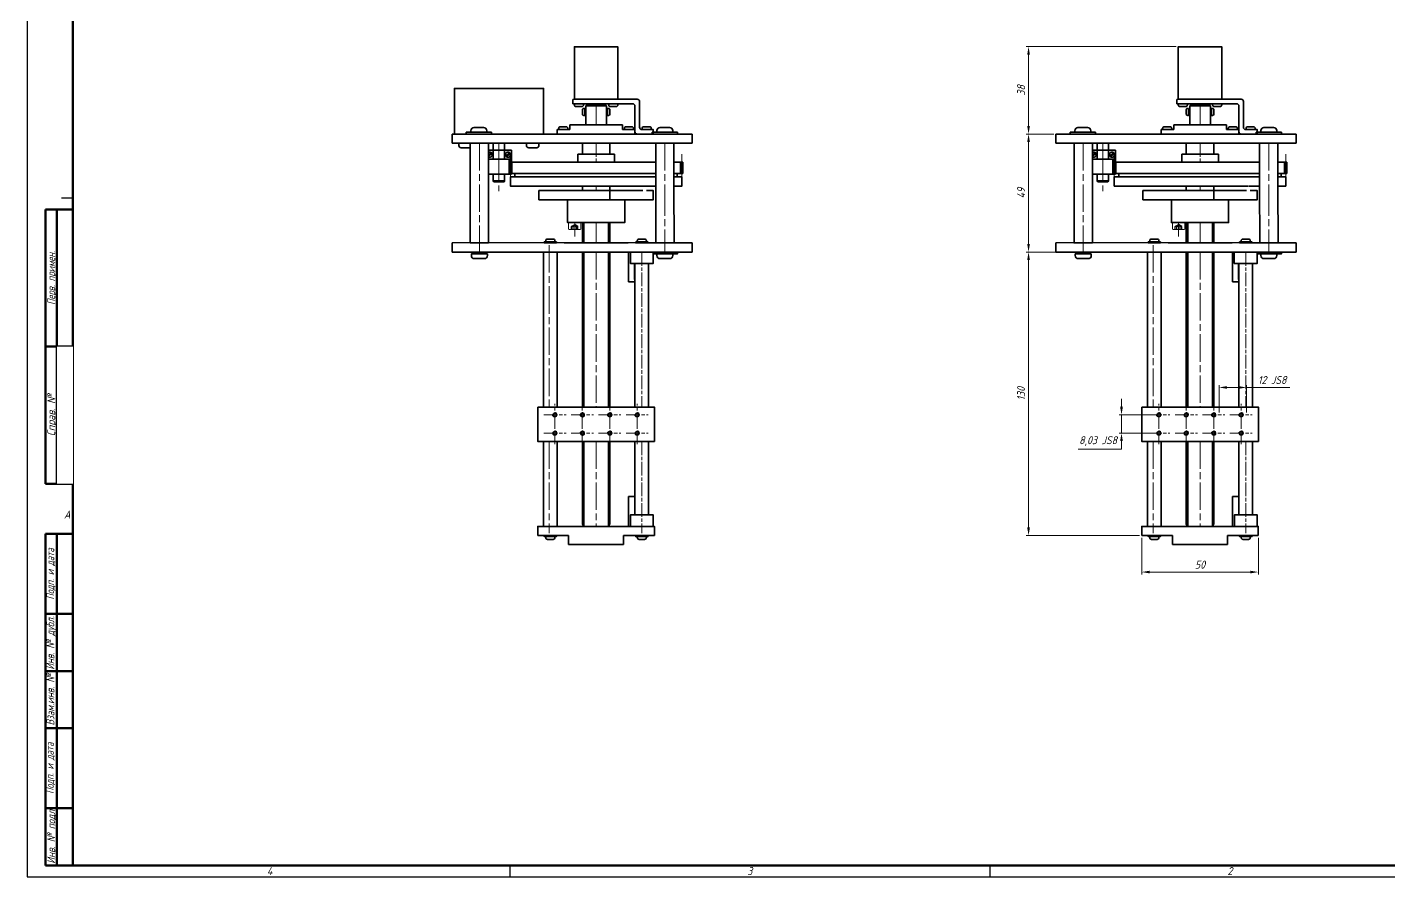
# Model space of a CAD drawing. Header units: millimetres. Extents: x -1178 to 2000, y -2432 to 1302.
# Drawn here: x 0 to 595, y -675 to -304 of the extents above; entities that cross this region are included whole.
import ezdxf
from ezdxf.enums import TextEntityAlignment as Align

# ---------------------------------------------------------------- set-up
doc = ezdxf.new("R2010")
doc.units = ezdxf.units.MM
doc.set_wipeout_variables(frame=1)
for name, pattern in [('AM_ISO02W050', [7.5, 6, -1.5]), ('AM_ISO02W050x2', [3.75, 3, -0.75]), ('AM_ISO08W050', [18, 12, -1.5, 3, -1.5]), ('AM_ISO08W050x2', [9, 6, -0.75, 1.5, -0.75])]:
    doc.linetypes.add(name, pattern=pattern)
doc.layers.get('0').update_dxf_attribs({"lineweight": 80})
for name, color, linetype, lineweight in [('AM_0', 7, 'Continuous', 35), ('AM_0N', 7, 'Continuous', 15), ('AM_3N', 6, 'AM_ISO02W050', 25), ('AM_4', 3, 'Continuous', 15), ('AM_5', 3, 'Continuous', 15), ('AM_7', 4, 'AM_ISO08W050', 15), ('AM_BOR', 7, 'Continuous', 35), ('основные', 7, 'Continuous', 35)]:
    doc.layers.add(name, color=color, linetype=linetype, lineweight=lineweight)
doc.styles.add('ACGOSTTS', font='geniso.shx', dxfattribs={"oblique": 15})
doc.styles.get("Standard").update_dxf_attribs({"font": 'geniso.shx', "oblique": 15})
doc.dimstyles.new('AM_GOST$0', dxfattribs={"dimtxt": 3.5, "dimasz": 3.5, "dimexe": 1, "dimexo": 1, "dimgap": 1.5, "dimtad": 1, "dimtoh": 1, "dimtxsty": 'Standard', "dimcen": 0, "dimclrd": 256, "dimclre": 256, "dimclrt": 2, "dimadec": 0, "dimazin": 2, "dimtp": 0.1, "dimtm": 0.1, "dimtfac": 0.71, "dimtmove": 0, "dimatfit": 3, "dimfxl": 1, "dimtolj": 1, "dimlwd": -1, "dimlwe": -1, "dimarcsym": 1})

# ---------------------------------------------------------------- blocks, each defined once
blk = doc.blocks.new('GOST_A1_LANDSCAPE')
at = {"layer": 'AM_BOR', "color": 1, "lineweight": 25}
for p, q in [((0, 594), (0, 0)), ((20, 297), (15, 297)), ((0, 0), (841, 0)), ((211, 5), (211, 0)), ((421, 5), (421, 0))]:
    blk.add_line(p, q, dxfattribs=at)
at = {"layer": 'AM_BOR', "color": 7, "lineweight": 50}
for p, q in [((20, 589), (20, 5)), ((20, 5), (836, 5))]:
    blk.add_line(p, q, dxfattribs=at)
at = {"layer": 'AM_BOR', "color": 1, "lineweight": 25, "style": 'ACGOSTTS', "oblique": 15}
for s, p in [('A', (17.5, 158.5)), ('4', (106, 2.5)), ('3', (316, 2.5)), ('2', (526, 2.5))]:
    blk.add_text(s, height=3.5, dxfattribs=at).set_placement(p, align=Align.MIDDLE_CENTER)
blk = doc.blocks.new('GOST_EXT12')
at = {"layer": 'AM_BOR', "color": 7, "lineweight": 50, "ltscale": 0.3}
for p, q in [((0, 287), (-12, 287)), ((-12, 287), (-12, 167)), ((-7, 167), (-7, 287)), ((0, 167), (0, 287)), ((-12, 227), (0, 227)), ((-12, 167), (0, 167))]:
    blk.add_line(p, q, dxfattribs=at)
at = {"layer": 'AM_BOR', "color": 7, "lineweight": 50}
for p, q in [((0, 145), (-12, 145)), ((-12, 145), (-12, 110)), ((-12, 0), (-12, 145)), ((-7, 0), (-7, 145)), ((0, 145), (0, 0)), ((0, 110), (-12, 110)), ((-12, 110), (-12, 85)), ((0, 85), (-12, 85)), ((-12, 85), (-12, 60)), ((0, 60), (-12, 60)), ((-12, 60), (-12, 25)), ((0, 25), (-12, 25)), ((-12, 25), (-12, 0)), ((0, 0), (-12, 0))]:
    blk.add_line(p, q, dxfattribs=at)
at = {"layer": 'AM_BOR', "color": 1, "lineweight": 25, "style": 'ACGOSTTS', "oblique": 15}
for s, width, p in [('Перв. примен.', 0.821392, (-9.5, 257)), ('Подп. и дата', 0.842977, (-9.95, 127.5)), ('Инв. № дубл.', 0.891828, (-9.9, 97.31)), ('Взам.инв. №', 0.899981, (-9.9, 72.5)), ('Подп. и дата', 0.842977, (-10.13, 42.5)), ('Инв. № подл', 0.910904, (-9.5, 12.5))]:
    blk.add_text(s, height=3.5, rotation=90, dxfattribs=dict(at, width=width)).set_placement(p, align=Align.MIDDLE_CENTER)
blk.add_text('Справ. №', height=3.5, rotation=90, dxfattribs=at).set_placement((-9.5, 197), align=Align.MIDDLE_CENTER)
at = {"layer": 'AM_BOR', "color": 2, "lineweight": 25, "style": 'ACGOSTTS', "oblique": 15, "width": 0.8}
for tag, p in [('GEN-TITLE-FREF{16}', (-3.5, 257)), ('GEN-TITLE-RPARTNO{16}', (-3.5, 197)), ('GEN-TITLE-SDT2{10}', (-3.5, 127.5)), ('GEN-TITLE-CSTKN{7}', (-3.5, 97.5)), ('GEN-TITLE-RSTKN{7}', (-3.5, 72.5)), ('GEN-TITLE-SDT1{10}', (-3.5, 42.5)), ('GEN-TITLE-STKN{7}', (-3.5, 12.5))]:
    blk.add_attdef(tag, text='', height=3.17, rotation=90, dxfattribs=at).set_placement(p, align=Align.MIDDLE_CENTER)
blk.add_wipeout([(-7, 227), (-7, 167), (0, 167), (0, 227)])
blk = doc.blocks.new('*D107')
at = {"layer": 'AM_5', "linetype": 'ByBlock', "transparency": 16777216}
for p, q in [((487.42, -527.02), (487.42, -543.02)), ((538.42, -527.02), (538.42, -543.02)), ((534.92, -542.02), (490.92, -542.02))]:
    blk.add_line(p, q, dxfattribs=at)
at = {"layer": 'AM_5', "transparency": 16777216}
for points in [[(490.92, -541.43), (490.92, -542.6), (487.42, -542.02)], [(534.92, -541.43), (534.92, -542.6), (538.42, -542.02)]]:
    blk.add_solid(points, dxfattribs=at)
at = {"layer": 'Defpoints', "color": 0, "transparency": 16777216}
for p in [(487.42, -526.02), (538.42, -526.02), (487.42, -542.02)]:
    blk.add_point(p, dxfattribs=at)
at = {"layer": 'AM_5', "color": 2, "transparency": 16777216, "insert": (512.92, -538.77), "char_height": 3.5, "attachment_point": 5}
blk.add_mtext('\\A1;50', dxfattribs=at)
blk = doc.blocks.new('*D108')
at = {"layer": 'AM_5', "linetype": 'ByBlock', "transparency": 16777216}
for p, q in [((448.93, -350.38), (436.93, -350.38)), ((437.93, -353.88), (437.93, -398.49)), ((448.93, -401.99), (436.93, -401.99))]:
    blk.add_line(p, q, dxfattribs=at)
at = {"layer": 'AM_5', "transparency": 16777216}
for points in [[(437.34, -353.88), (438.51, -353.88), (437.93, -350.38)], [(437.34, -398.49), (438.51, -398.49), (437.93, -401.99)]]:
    blk.add_solid(points, dxfattribs=at)
at = {"layer": 'Defpoints', "color": 0, "transparency": 16777216}
for p in [(449.93, -350.38), (437.93, -401.99), (449.93, -401.99)]:
    blk.add_point(p, dxfattribs=at)
at = {"layer": 'AM_5', "color": 2, "transparency": 16777216, "insert": (434.68, -376.18), "char_height": 3.5, "attachment_point": 5, "rotation": 90}
blk.add_mtext('\\A1;49', dxfattribs=at)
blk = doc.blocks.new('*D109')
at = {"layer": 'AM_5', "linetype": 'ByBlock', "transparency": 16777216}
for p, q in [((486.42, -401.99), (436.93, -401.99)), ((437.93, -522.52), (437.93, -405.49)), ((486.42, -526.02), (436.93, -526.02))]:
    blk.add_line(p, q, dxfattribs=at)
at = {"layer": 'AM_5', "transparency": 16777216}
for points in [[(437.34, -405.49), (438.51, -405.49), (437.93, -401.99)], [(437.34, -522.52), (438.51, -522.52), (437.93, -526.02)]]:
    blk.add_solid(points, dxfattribs=at)
at = {"layer": 'Defpoints', "color": 0, "transparency": 16777216}
for p in [(437.93, -401.99), (487.42, -401.99), (487.42, -526.02)]:
    blk.add_point(p, dxfattribs=at)
at = {"layer": 'AM_5', "color": 2, "transparency": 16777216, "insert": (434.68, -464), "char_height": 3.5, "attachment_point": 5, "rotation": 90}
blk.add_mtext('\\A1;130', dxfattribs=at)
blk = doc.blocks.new('*D110')
at = {"layer": 'AM_4', "linetype": 'ByBlock', "transparency": 16777216}
for p, q in [((502.43, -312.12), (436.93, -312.12)), ((437.93, -346.88), (437.93, -315.62)), ((448.93, -350.38), (436.93, -350.38))]:
    blk.add_line(p, q, dxfattribs=at)
at = {"layer": 'AM_4', "transparency": 16777216}
for points in [[(437.34, -315.62), (438.51, -315.62), (437.93, -312.12)], [(437.34, -346.88), (438.51, -346.88), (437.93, -350.38)]]:
    blk.add_solid(points, dxfattribs=at)
at = {"layer": 'Defpoints', "color": 0, "transparency": 16777216}
for p in [(437.93, -312.12), (503.43, -312.12), (449.93, -350.38)]:
    blk.add_point(p, dxfattribs=at)
at = {"layer": 'AM_4', "color": 2, "transparency": 16777216, "insert": (434.68, -331.25), "char_height": 3.5, "attachment_point": 5, "rotation": 90}
blk.add_mtext('\\A1;38', dxfattribs=at)
blk = doc.blocks.new('*D113')
at = {"layer": 'AM_5', "linetype": 'ByBlock', "transparency": 16777216}
for p, q in [((478.58, -469.72), (478.58, -466.22)), ((496.27, -473.22), (477.58, -473.22)), ((478.58, -473.22), (478.58, -481.24)), ((496.27, -481.24), (477.58, -481.24)), ((478.58, -488.24), (459.59, -488.24)), ((478.58, -484.74), (478.58, -488.24))]:
    blk.add_line(p, q, dxfattribs=at)
at = {"layer": 'AM_5', "transparency": 16777216}
for points in [[(477.99, -469.72), (479.16, -469.72), (478.58, -473.22)], [(477.99, -484.74), (479.16, -484.74), (478.58, -481.24)]]:
    blk.add_solid(points, dxfattribs=at)
at = {"layer": 'Defpoints', "color": 0, "transparency": 16777216}
for p in [(497.27, -473.22), (478.58, -481.24), (497.27, -481.24)]:
    blk.add_point(p, dxfattribs=at)
at = {"layer": 'AM_5', "color": 2, "transparency": 16777216, "insert": (468.34, -484.73), "char_height": 3.5, "attachment_point": 5}
blk.add_mtext('\\A1;8,03{}{\\C2; JS8}', dxfattribs=at)
blk = doc.blocks.new('*D114')
at = {"layer": 'AM_5', "linetype": 'ByBlock', "transparency": 16777216}
for p, q in [((521.26, -472.24), (521.26, -460.24)), ((524.76, -461.24), (529.76, -461.24)), ((533.26, -472.24), (533.26, -460.24)), ((533.26, -461.24), (552.18, -461.24))]:
    blk.add_line(p, q, dxfattribs=at)
at = {"layer": 'AM_5', "transparency": 16777216}
for points in [[(524.76, -460.66), (524.76, -461.83), (521.26, -461.24)], [(529.76, -460.66), (529.76, -461.83), (533.26, -461.24)]]:
    blk.add_solid(points, dxfattribs=at)
at = {"layer": 'Defpoints', "color": 0, "transparency": 16777216}
for p in [(533.26, -461.24), (521.26, -473.24), (533.26, -473.24)]:
    blk.add_point(p, dxfattribs=at)
at = {"layer": 'AM_5', "color": 2, "transparency": 16777216, "insert": (544.47, -457.99), "char_height": 3.5, "attachment_point": 5}
blk.add_mtext('\\A1;12{}{\\C2; JS8}', dxfattribs=at)

msp = doc.modelspace()

# ---------------------------------------------------------------- linework, layer by layer
at = {"layer": 'AM_0'}
for p, q in [((203.795, -354.39), (203.795, -361.376)), ((203.795, -354.39), (208.795, -354.39)), ((208.795, -354.376), (208.795, -361.376)), ((467.927, -354.39), (467.927, -361.376)), ((467.927, -354.39), (472.927, -354.39)), ((472.927, -354.376), (472.927, -361.376)), ((211.795, -361.376), (201.732, -361.376)), ((210.795, -362.626), (210.795, -367.626)), ((274.858, -362.626), (210.795, -362.626)), ((211.795, -362.376), (211.795, -367.876)), ((211.92, -362.626), (211.92, -367.626)), ((240.795, -359.188), (240.795, -362.626)), ((256.795, -359.188), (240.795, -359.188)), ((256.795, -362.626), (240.795, -362.626)), ((254.795, -362.626), (242.795, -362.626)), ((256.795, -359.188), (256.795, -362.626)), ((286.795, -362.626), (282.858, -362.626)), ((285.67, -362.626), (285.67, -367.626)), ((286.795, -362.626), (286.795, -367.626)), ((475.927, -361.376), (465.864, -361.376)), ((474.927, -362.626), (474.927, -367.626)), ((538.99, -362.626), (474.927, -362.626)), ((475.927, -362.376), (475.927, -367.876)), ((476.052, -362.626), (476.052, -367.626)), ((504.927, -359.188), (504.927, -362.626)), ((520.927, -359.188), (504.927, -359.188)), ((520.927, -362.626), (504.927, -362.626)), ((518.927, -362.626), (506.927, -362.626)), ((520.927, -359.188), (520.927, -362.626)), ((550.927, -362.626), (546.99, -362.626)), ((549.802, -362.626), (549.802, -367.626)), ((550.927, -362.626), (550.927, -367.626)), ((211.795, -367.876), (201.732, -367.876)), ((203.795, -367.876), (203.795, -370.797)), ((208.795, -367.876), (203.795, -367.876)), ((208.795, -367.876), (208.795, -370.797)), ((242.795, -367.626), (210.795, -367.626)), ((274.858, -367.626), (254.795, -367.626)), ((286.795, -367.626), (282.858, -367.626)), ((475.927, -367.876), (465.864, -367.876)), ((467.927, -367.876), (467.927, -370.797)), ((472.927, -367.876), (467.927, -367.876)), ((472.927, -367.876), (472.927, -370.797)), ((506.927, -367.626), (474.927, -367.626)), ((538.99, -367.626), (518.927, -367.626)), ((550.927, -367.626), (546.99, -367.626)), ((203.795, -370.797), (204.062, -371.2)), ((208.528, -371.2), (204.062, -371.2)), ((208.795, -370.797), (208.528, -371.2)), ((467.927, -370.797), (468.194, -371.2)), ((472.66, -371.2), (468.194, -371.2)), ((472.927, -370.797), (472.66, -371.2))]:
    msp.add_line(p, q, dxfattribs=at)
for centre in [(230.753, -473.244), (242.753, -473.244), (254.753, -473.244), (266.753, -473.244), (494.885, -473.244), (506.885, -473.244), (518.885, -473.244), (530.885, -473.244), (230.753, -481.244), (242.753, -481.244), (254.753, -481.244), (266.753, -481.244), (494.885, -481.244), (506.885, -481.244), (518.885, -481.244), (530.885, -481.244)]:
    msp.add_circle(centre, 0.783, dxfattribs=at)
at = {"layer": 'AM_0N'}
for p, q in [((236.68, -391.822), (236.68, -389.122)), ((237.93, -389.122), (236.68, -389.122)), ((241.88, -392.122), (236.98, -392.122)), ((240.93, -389.122), (237.93, -389.122)), ((242.18, -389.122), (240.93, -389.122)), ((242.18, -391.822), (242.18, -389.122)), ((500.812, -391.822), (500.812, -389.122)), ((502.062, -389.122), (500.812, -389.122)), ((506.012, -392.122), (501.112, -392.122)), ((505.062, -389.122), (502.062, -389.122)), ((506.312, -389.122), (505.062, -389.122)), ((506.312, -391.822), (506.312, -389.122))]:
    msp.add_line(p, q, dxfattribs=at)
for centre, start, end in [((236.98, -391.822), 180, 270), ((241.88, -391.822), 270, 0), ((501.112, -391.822), 180, 270), ((506.012, -391.822), 270, 0)]:
    msp.add_arc(centre, 0.3, start, end, dxfattribs=at)
at = {"layer": 'AM_3N', "linetype": 'AM_ISO02W050x2'}
for p, q in [((237.986, -390.822), (239.43, -389.989)), ((237.986, -392.122), (237.986, -390.822)), ((238.708, -392.122), (238.708, -390.822)), ((240.873, -390.822), (239.43, -389.989)), ((240.151, -392.122), (240.151, -390.822)), ((240.873, -392.122), (240.873, -390.822)), ((502.118, -390.822), (503.562, -389.989)), ((502.118, -392.122), (502.118, -390.822)), ((502.84, -392.122), (502.84, -390.822)), ((505.005, -390.822), (503.562, -389.989)), ((504.283, -392.122), (504.283, -390.822)), ((505.005, -392.122), (505.005, -390.822))]:
    msp.add_line(p, q, dxfattribs=at)
for centre, radius, start, end in [((238.347, -391.286), 0.588, 52.121121, 127.878879), ((239.43, -392.864), 2.166, 70.528779, 109.471221), ((240.512, -391.286), 0.588, 52.121121, 127.878879), ((502.479, -391.286), 0.588, 52.121121, 127.878879), ((503.562, -392.864), 2.166, 70.528779, 109.471221), ((504.644, -391.286), 0.588, 52.121121, 127.878879)]:
    msp.add_arc(centre, radius, start, end, dxfattribs=at)
at = {"layer": 'AM_4'}
for centre in [(230.771, -473.217), (242.771, -473.217), (254.771, -473.217), (266.771, -473.217), (494.903, -473.217), (506.903, -473.217), (518.903, -473.217), (530.903, -473.217), (230.771, -481.217), (242.771, -481.217), (254.771, -481.217), (266.771, -481.217), (494.903, -481.217), (506.903, -481.217), (518.903, -481.217), (530.903, -481.217)]:
    msp.add_arc(centre, 1.007, 159.312418, 75.104493, dxfattribs=at)
at = {"layer": 'AM_7'}
for p, q in [((248.795, -337.954), (248.795, -346.376)), ((512.927, -337.954), (512.927, -346.376)), ((197.732, -354.376), (197.732, -401.985)), ((278.858, -354.376), (278.858, -374.122)), ((461.864, -354.376), (461.864, -401.985)), ((542.99, -354.376), (542.99, -374.122)), ((206.295, -359.376), (206.295, -375.376)), ((211.263, -360.459), (211.295, -371.376)), ((211.295, -360.459), (211.295, -371.126)), ((286.295, -359.126), (286.295, -371.126)), ((470.427, -359.376), (470.427, -375.376)), ((475.395, -360.459), (475.427, -371.376)), ((475.427, -360.459), (475.427, -371.126)), ((550.427, -359.126), (550.427, -371.126)), ((248.793, -373.122), (248.793, -375.122)), ((278.858, -374.122), (278.906, -401.985)), ((512.925, -373.122), (512.925, -375.122)), ((542.99, -374.122), (543.038, -401.985)), ((248.793, -389.122), (248.792, -397.985)), ((512.925, -389.122), (512.924, -397.985)), ((228.331, -398.985), (228.331, -469.832)), ((248.792, -401.985), (248.789, -469.832)), ((492.463, -398.985), (492.463, -469.832)), ((512.924, -401.985), (512.921, -469.832)), ((231.792, -437.485), (231.789, -469.832)), ((265.782, -437.485), (265.785, -469.832)), ((495.924, -437.485), (495.921, -469.832)), ((529.914, -437.485), (529.917, -469.832)), ((228.331, -484.832), (228.331, -525.017)), ((231.788, -484.832), (231.784, -522.017)), ((248.788, -484.832), (248.787, -522.091)), ((265.786, -484.832), (265.789, -517.017)), ((492.463, -484.832), (492.463, -525.017)), ((495.92, -484.832), (495.916, -522.017)), ((512.92, -484.832), (512.919, -522.091)), ((529.918, -484.832), (529.921, -517.017))]:
    msp.add_line(p, q, dxfattribs=at)
at = {"layer": 'AM_7', "linetype": 'AM_ISO08W050x2'}
for p, q in [((206.295, -359.376), (206.295, -354.39)), ((248.795, -354.376), (248.795, -362.626)), ((470.427, -359.376), (470.427, -354.39)), ((512.927, -354.376), (512.927, -362.626)), ((239.43, -389.122), (239.43, -395.368)), ((503.562, -389.122), (503.562, -395.368)), ((268.854, -401.985), (268.854, -469.832)), ((532.986, -401.985), (532.986, -469.832)), ((230.753, -478.126), (230.753, -468.361)), ((242.753, -478.126), (242.753, -468.361)), ((254.753, -478.126), (254.753, -468.361)), ((266.753, -478.126), (266.753, -468.361)), ((494.885, -478.126), (494.885, -468.361)), ((506.885, -478.126), (506.885, -468.361)), ((518.885, -478.126), (518.885, -468.361)), ((530.885, -478.126), (530.885, -468.361)), ((225.871, -473.244), (235.636, -473.244)), ((230.753, -486.126), (230.753, -476.361)), ((237.871, -473.244), (247.636, -473.244)), ((242.753, -486.126), (242.753, -476.361)), ((249.871, -473.244), (259.636, -473.244)), ((254.753, -486.126), (254.753, -476.361)), ((261.871, -473.244), (271.636, -473.244)), ((266.753, -486.126), (266.753, -476.361)), ((490.003, -473.244), (499.768, -473.244)), ((494.885, -486.126), (494.885, -476.361)), ((502.003, -473.244), (511.768, -473.244)), ((506.885, -486.126), (506.885, -476.361)), ((514.003, -473.244), (523.768, -473.244)), ((518.885, -486.126), (518.885, -476.361)), ((526.003, -473.244), (535.768, -473.244)), ((530.885, -486.126), (530.885, -476.361)), ((225.871, -481.244), (235.636, -481.244)), ((237.871, -481.244), (247.636, -481.244)), ((249.871, -481.244), (259.636, -481.244)), ((261.871, -481.244), (271.636, -481.244)), ((490.003, -481.244), (499.768, -481.244)), ((502.003, -481.244), (511.768, -481.244)), ((514.003, -481.244), (523.768, -481.244)), ((526.003, -481.244), (535.768, -481.244)), ((268.854, -484.832), (268.854, -525.017)), ((532.986, -484.832), (532.986, -525.017))]:
    msp.add_line(p, q, dxfattribs=at)
at = {"layer": 'основные'}
for p, q in [((238.595, -335.184), (240.511, -335.123)), ((238.595, -337.123), (238.595, -335.184)), ((245.045, -337.123), (238.595, -337.123)), ((242.495, -338.323), (240.095, -338.323)), ((243.795, -339.874), (243.795, -339.174)), ((244.895, -337.376), (244.295, -337.976)), ((244.295, -341.474), (244.295, -337.976)), ((244.295, -337.976), (250.795, -337.976)), ((252.695, -337.123), (244.719, -337.123)), ((244.895, -337.376), (246.795, -337.376)), ((246.795, -337.376), (246.795, -337.123)), ((246.795, -337.376), (250.795, -337.376)), ((248.795, -335.123), (253.995, -335.123)), ((250.795, -337.376), (250.795, -337.123)), ((252.695, -337.376), (250.795, -337.376)), ((250.795, -337.976), (253.295, -337.976)), ((255.511, -335.123), (252.545, -335.123)), ((252.545, -337.123), (264.795, -337.123)), ((252.695, -337.376), (253.295, -337.976)), ((253.295, -341.474), (253.295, -337.976)), ((253.795, -339.874), (253.795, -339.174)), ((257.145, -338.323), (255.445, -338.323)), ((265.795, -338.123), (265.795, -349.376)), ((502.727, -335.184), (504.643, -335.123)), ((502.727, -337.123), (502.727, -335.184)), ((509.177, -337.123), (502.727, -337.123)), ((506.627, -338.323), (504.227, -338.323)), ((507.927, -339.874), (507.927, -339.174)), ((509.027, -337.376), (508.427, -337.976)), ((508.427, -341.474), (508.427, -337.976)), ((508.427, -337.976), (514.927, -337.976)), ((516.827, -337.123), (508.851, -337.123)), ((509.027, -337.376), (510.927, -337.376)), ((510.927, -337.376), (510.927, -337.123)), ((510.927, -337.376), (514.927, -337.376)), ((512.927, -335.123), (518.127, -335.123)), ((514.927, -337.376), (514.927, -337.123)), ((516.827, -337.376), (514.927, -337.376)), ((514.927, -337.976), (517.427, -337.976)), ((519.643, -335.123), (516.677, -335.123)), ((516.677, -337.123), (528.927, -337.123)), ((516.827, -337.376), (517.427, -337.976)), ((517.427, -341.474), (517.427, -337.976)), ((517.927, -339.874), (517.927, -339.174)), ((521.277, -338.323), (519.577, -338.323)), ((529.927, -338.123), (529.927, -349.376)), ((243.795, -339.874), (244.295, -339.874)), ((243.795, -341.474), (243.795, -339.874)), ((243.795, -342.174), (243.795, -341.474)), ((243.795, -341.474), (244.295, -341.474)), ((244.295, -346.376), (244.295, -341.474)), ((253.795, -339.874), (253.295, -339.874)), ((253.295, -346.376), (253.295, -341.474)), ((253.795, -341.474), (253.295, -341.474)), ((253.795, -341.474), (253.795, -339.874)), ((253.795, -342.174), (253.795, -341.474)), ((507.927, -339.874), (508.427, -339.874)), ((507.927, -341.474), (507.927, -339.874)), ((507.927, -342.174), (507.927, -341.474)), ((507.927, -341.474), (508.427, -341.474)), ((508.427, -346.376), (508.427, -341.474)), ((517.927, -339.874), (517.427, -339.874)), ((517.427, -346.376), (517.427, -341.474)), ((517.927, -341.474), (517.427, -341.474)), ((517.927, -341.474), (517.927, -339.874)), ((517.927, -342.174), (517.927, -341.474)), ((185.795, -350.376), (185.795, -354.376)), ((192.195, -350.376), (197.512, -350.376)), ((196.795, -350.376), (218.814, -350.376)), ((197.512, -350.376), (206.295, -350.376)), ((218.814, -350.376), (225.795, -350.376)), ((230.795, -350.376), (227.795, -350.376)), ((228.079, -350.376), (233.662, -350.376)), ((230.795, -350.376), (268.654, -350.376)), ((237.295, -348.376), (231.795, -348.376)), ((231.795, -348.376), (231.795, -350.376)), ((234.945, -347.176), (233.945, -347.176)), ((236.795, -350.376), (235.229, -350.376)), ((260.295, -346.376), (237.295, -346.376)), ((237.295, -346.376), (237.295, -348.376)), ((240.095, -346.376), (260.295, -346.376)), ((260.295, -346.376), (260.295, -348.376)), ((260.295, -348.376), (265.795, -348.376)), ((260.795, -350.376), (262.362, -350.376)), ((262.362, -350.376), (260.795, -350.376)), ((262.295, -347.176), (263.995, -347.176)), ((265.579, -350.376), (263.929, -350.376)), ((263.929, -350.376), (264.012, -350.376)), ((271.079, -350.376), (265.579, -350.376)), ((265.795, -348.376), (265.795, -350.376)), ((290.795, -350.376), (271.079, -350.376)), ((290.795, -354.376), (290.795, -350.376)), ((449.927, -350.376), (449.927, -354.376)), ((456.327, -350.376), (461.644, -350.376)), ((460.927, -350.376), (482.946, -350.376)), ((461.644, -350.376), (470.427, -350.376)), ((482.946, -350.376), (489.927, -350.376)), ((494.927, -350.376), (491.927, -350.376)), ((492.211, -350.376), (497.794, -350.376)), ((494.927, -350.376), (532.786, -350.376)), ((501.427, -348.376), (495.927, -348.376)), ((495.927, -348.376), (495.927, -350.376)), ((499.077, -347.176), (498.077, -347.176)), ((500.927, -350.376), (499.361, -350.376)), ((524.427, -346.376), (501.427, -346.376)), ((501.427, -346.376), (501.427, -348.376)), ((504.227, -346.376), (524.427, -346.376)), ((524.427, -346.376), (524.427, -348.376)), ((524.427, -348.376), (529.927, -348.376)), ((524.927, -350.376), (526.494, -350.376)), ((526.494, -350.376), (524.927, -350.376)), ((526.427, -347.176), (528.127, -347.176)), ((529.711, -350.376), (528.061, -350.376)), ((528.061, -350.376), (528.144, -350.376)), ((535.211, -350.376), (529.711, -350.376)), ((529.927, -348.376), (529.927, -350.376)), ((554.927, -350.376), (535.211, -350.376)), ((554.927, -354.376), (554.927, -350.376)), ((196.795, -354.39), (203.795, -354.39)), ((215.795, -354.376), (208.795, -354.376)), ((215.795, -354.376), (236.795, -354.376)), ((269.512, -354.376), (230.588, -354.376)), ((242.795, -354.376), (242.795, -359.188)), ((254.795, -354.376), (242.795, -354.376)), ((248.795, -354.376), (253.295, -354.376)), ((254.795, -354.376), (254.795, -359.188)), ((269.512, -354.376), (290.795, -354.376)), ((460.927, -354.39), (467.927, -354.39)), ((479.927, -354.376), (472.927, -354.376)), ((479.927, -354.376), (500.927, -354.376)), ((533.644, -354.376), (494.72, -354.376)), ((506.927, -354.376), (506.927, -359.188)), ((518.927, -354.376), (506.927, -354.376)), ((512.927, -354.376), (517.427, -354.376)), ((518.927, -354.376), (518.927, -359.188)), ((533.644, -354.376), (554.927, -354.376)), ((201.732, -357.376), (211.795, -357.376)), ((203.168, -358.599), (201.732, -359.495)), ((201.732, -359.934), (203.352, -358.924)), ((209.275, -359.887), (211.105, -358.545)), ((209.495, -360.187), (209.275, -359.887)), ((211.338, -358.836), (209.495, -360.187)), ((210.709, -367.876), (210.709, -361.376)), ((211.295, -362.376), (211.295, -362.876)), ((211.795, -357.376), (211.795, -361.376)), ((211.795, -362.376), (211.795, -361.376)), ((274.858, -358.508), (274.858, -380.237)), ((282.858, -358.508), (282.858, -385.554)), ((465.864, -357.376), (475.927, -357.376)), ((467.3, -358.599), (465.864, -359.495)), ((465.864, -359.934), (467.484, -358.924)), ((473.407, -359.887), (475.237, -358.545)), ((473.627, -360.187), (473.407, -359.887)), ((475.47, -358.836), (473.627, -360.187)), ((474.841, -367.876), (474.841, -361.376)), ((475.427, -362.376), (475.427, -362.876)), ((475.927, -357.376), (475.927, -361.376)), ((475.927, -362.376), (475.927, -361.376)), ((538.99, -358.508), (538.99, -380.237)), ((546.99, -358.508), (546.99, -385.554)), ((213.295, -369.122), (213.295, -367.626)), ((242.795, -367.623), (240.795, -367.622)), ((284.295, -369.122), (284.295, -367.626)), ((477.427, -369.122), (477.427, -367.626)), ((506.927, -367.623), (504.927, -367.622)), ((548.427, -369.122), (548.427, -367.626)), ((203.795, -370.797), (208.795, -370.797)), ((242.795, -373.122), (242.795, -375.122)), ((254.795, -373.122), (254.795, -377.058)), ((467.927, -370.797), (472.927, -370.797)), ((506.927, -373.122), (506.927, -375.122)), ((518.927, -373.122), (518.927, -377.058)), ((254.795, -377.058), (254.795, -379.122)), ((518.927, -377.058), (518.927, -379.122)), ((242.794, -389.122), (242.793, -397.985)), ((243.401, -389.122), (243.401, -397.985)), ((254.181, -397.985), (254.182, -389.122)), ((254.795, -389.122), (254.794, -397.985)), ((506.926, -389.122), (506.925, -397.985)), ((507.533, -389.122), (507.533, -397.985)), ((518.313, -397.985), (518.314, -389.122)), ((518.927, -389.122), (518.926, -397.985)), ((185.795, -397.985), (278.899, -397.826)), ((185.795, -397.985), (185.795, -401.985)), ((234.792, -397.985), (242.793, -397.985)), ((242.793, -397.985), (262.792, -397.985)), ((262.792, -397.985), (254.794, -397.985)), ((290.795, -397.985), (290.795, -401.985)), ((449.927, -397.985), (543.031, -397.826)), ((449.927, -397.985), (449.927, -401.985)), ((498.924, -397.985), (506.925, -397.985)), ((506.925, -397.985), (526.924, -397.985)), ((526.924, -397.985), (518.926, -397.985)), ((554.927, -397.985), (554.927, -401.985)), ((197.732, -401.985), (185.795, -401.985)), ((278.906, -401.985), (197.732, -401.985)), ((234.792, -401.985), (242.793, -401.986)), ((254.794, -401.985), (238.793, -401.986)), ((242.793, -401.985), (242.79, -469.832)), ((243.401, -401.985), (243.401, -469.832)), ((254.177, -469.832), (254.181, -401.985)), ((254.794, -401.985), (254.79, -469.832)), ((262.792, -401.985), (254.794, -401.985)), ((265.917, -401.985), (265.656, -401.985)), ((461.864, -401.985), (449.927, -401.985)), ((543.038, -401.985), (461.864, -401.985)), ((498.924, -401.985), (506.925, -401.986)), ((518.926, -401.985), (502.925, -401.986)), ((506.925, -401.985), (506.922, -469.832)), ((507.533, -401.985), (507.533, -469.832)), ((518.309, -469.832), (518.313, -401.985)), ((518.926, -401.985), (518.922, -469.832)), ((526.924, -401.985), (518.926, -401.985)), ((530.049, -401.985), (529.788, -401.985)), ((265.656, -406.985), (265.656, -414.008)), ((529.788, -406.985), (529.788, -414.008)), ((265.656, -414.008), (265.786, -414.008)), ((529.788, -414.008), (529.918, -414.008)), ((242.789, -484.832), (242.787, -521.017)), ((243.401, -484.832), (243.401, -522.017)), ((254.174, -522.017), (254.176, -484.832)), ((254.789, -484.832), (254.787, -520.976)), ((506.921, -484.832), (506.919, -521.017)), ((507.533, -484.832), (507.533, -522.017)), ((518.306, -522.017), (518.308, -484.832)), ((518.921, -484.832), (518.919, -520.976)), ((237.437, -522.017), (261.863, -522.017)), ((238.787, -522.017), (239.287, -522.017)), ((239.287, -522.017), (244.287, -522.017)), ((242.494, -522.017), (239.287, -522.017)), ((242.787, -521.017), (243.401, -522.017)), ((254.787, -520.976), (254.174, -522.017)), ((261.153, -522.017), (265.153, -522.017)), ((265.006, -522.017), (266.573, -522.017)), ((265.782, -522.017), (267.349, -522.017)), ((501.569, -522.017), (525.995, -522.017)), ((502.919, -522.017), (503.419, -522.017)), ((503.419, -522.017), (508.419, -522.017)), ((506.626, -522.017), (503.419, -522.017)), ((506.919, -521.017), (507.533, -522.017)), ((518.919, -520.976), (518.306, -522.017)), ((525.285, -522.017), (529.285, -522.017)), ((529.138, -522.017), (530.705, -522.017)), ((529.914, -522.017), (531.481, -522.017)), ((236.786, -526.017), (223.287, -526.017)), ((236.782, -530.017), (236.786, -526.017)), ((260.792, -530.017), (260.789, -526.017)), ((260.789, -526.017), (274.287, -526.017)), ((500.918, -526.017), (487.419, -526.017)), ((500.914, -530.017), (500.918, -526.017)), ((524.924, -530.017), (524.921, -526.017)), ((524.921, -526.017), (538.419, -526.017)), ((240.282, -530.017), (257.292, -530.017)), ((504.414, -530.017), (521.424, -530.017))]:
    msp.add_line(p, q, dxfattribs=at)
for points in [[(240.512, -335.123), (239.295, -335.123), (239.295, -312.123), (258.295, -312.123), (258.295, -335.123), (240.512, -335.123)], [(504.644, -335.123), (503.427, -335.123), (503.427, -312.123), (522.427, -312.123), (522.427, -335.123), (504.644, -335.123)], [(197.512, -350.376), (185.795, -350.376)], [(203.051, -350.376), (199.079, -350.376)], [(227.795, -350.376), (224.795, -350.376)], [(231.795, -350.376), (229.795, -350.376), (228.079, -350.376)], [(265.795, -350.376), (267.795, -350.376), (269.512, -350.376)], [(271.079, -350.376), (272.795, -350.376)], [(461.644, -350.376), (449.927, -350.376)], [(467.183, -350.376), (463.211, -350.376)], [(491.927, -350.376), (488.927, -350.376)], [(495.927, -350.376), (493.927, -350.376), (492.211, -350.376)], [(529.927, -350.376), (531.927, -350.376), (533.644, -350.376)], [(535.211, -350.376), (536.927, -350.376)], [(185.795, -354.376), (197.269, -354.376)], [(201.732, -367.876), (201.732, -397.985), (193.732, -397.985), (193.732, -354.39), (201.732, -354.39), (201.732, -367.876)], [(274.858, -362.626), (274.858, -354.39), (282.858, -354.39), (282.858, -362.626)], [(449.927, -354.376), (461.401, -354.376)], [(465.864, -367.876), (465.864, -397.985), (457.864, -397.985), (457.864, -354.39), (465.864, -354.39), (465.864, -367.876)], [(538.99, -362.626), (538.99, -354.39), (546.99, -354.39), (546.99, -362.626)], [(225.186, -373.122), (211.294, -373.122), (211.294, -369.122), (242.795, -369.122)], [(269.755, -373.122), (211.295, -373.122), (211.295, -369.122), (274.858, -369.122)], [(254.795, -369.122), (274.858, -369.122)], [(282.858, -369.122), (286.294, -369.122), (286.294, -373.122), (282.858, -373.122)], [(282.858, -369.122), (286.294, -369.122), (286.294, -373.122), (282.858, -373.122)], [(489.318, -373.122), (475.426, -373.122), (475.426, -369.122), (506.927, -369.122)], [(533.887, -373.122), (475.427, -373.122), (475.427, -369.122), (538.99, -369.122)], [(518.927, -369.122), (538.99, -369.122)], [(546.99, -369.122), (550.426, -369.122), (550.426, -373.122), (546.99, -373.122)], [(546.99, -369.122), (550.426, -369.122), (550.426, -373.122), (546.99, -373.122)], [(242.794, -379.122), (223.793, -379.122), (223.793, -375.122), (225.186, -375.122)], [(270.77, -375.122), (273.793, -375.122), (273.793, -379.122), (223.793, -379.122), (223.793, -375.122), (269.052, -375.122)], [(242.795, -373.122), (228.385, -373.122)], [(228.391, -375.122), (242.795, -375.122)], [(272.387, -375.122), (273.793, -375.122), (273.793, -379.122), (254.795, -379.122)], [(269.201, -373.122), (255.751, -373.122)], [(255.751, -375.122), (269.181, -375.122)], [(274.858, -373.122), (269.915, -373.122)], [(274.858, -373.122), (272.401, -373.122)], [(282.858, -373.122), (282.906, -397.985), (274.906, -397.985), (274.858, -373.122)], [(506.926, -379.122), (487.925, -379.122), (487.925, -375.122), (489.318, -375.122)], [(534.902, -375.122), (537.925, -375.122), (537.925, -379.122), (487.925, -379.122), (487.925, -375.122), (533.184, -375.122)], [(506.927, -373.122), (492.517, -373.122)], [(492.523, -375.122), (506.927, -375.122)], [(536.519, -375.122), (537.925, -375.122), (537.925, -379.122), (518.927, -379.122)], [(533.333, -373.122), (519.883, -373.122)], [(519.883, -375.122), (533.313, -375.122)], [(538.99, -373.122), (534.047, -373.122)], [(538.99, -373.122), (536.533, -373.122)], [(546.99, -373.122), (547.038, -397.985), (539.038, -397.985), (538.99, -373.122)], [(236.68, -389.122), (236.292, -389.122), (236.292, -379.122), (242.794, -379.122)], [(254.795, -379.122), (261.292, -379.122), (261.292, -389.122), (254.795, -389.122)], [(500.812, -389.122), (500.424, -389.122), (500.424, -379.122), (506.926, -379.122)], [(518.927, -379.122), (525.424, -379.122), (525.424, -389.122), (518.927, -389.122)], [(242.794, -389.122), (242.18, -389.122)], [(506.926, -389.122), (506.312, -389.122)], [(271.782, -397.985), (290.795, -397.985), (290.795, -401.985), (269.782, -401.985)], [(535.914, -397.985), (554.927, -397.985), (554.927, -401.985), (533.914, -401.985)], [(227.792, -401.985), (185.795, -401.985)], [(225.796, -469.832), (225.795, -401.985), (229.163, -401.985)], [(228.331, -401.985), (231.788, -401.985), (231.788, -469.832)], [(265.786, -414.985), (263.017, -414.985), (263.017, -401.985), (265.786, -401.985)], [(267.782, -401.985), (263.782, -401.985), (263.782, -406.985), (271.778, -406.985)], [(267.782, -401.985), (265.786, -401.985)], [(271.778, -406.985), (273.782, -406.985), (273.782, -401.985), (269.782, -401.985)], [(271.778, -401.985), (271.778, -401.985), (269.782, -401.985)], [(273.358, -401.985), (284.358, -401.985), (284.358, -402.785), (273.782, -402.785)], [(491.924, -401.985), (449.927, -401.985)], [(489.928, -469.832), (489.927, -401.985), (493.295, -401.985)], [(492.463, -401.985), (495.92, -401.985), (495.92, -469.832)], [(529.918, -414.985), (527.149, -414.985), (527.149, -401.985), (529.918, -401.985)], [(531.914, -401.985), (527.914, -401.985), (527.914, -406.985), (535.91, -406.985)], [(531.914, -401.985), (529.918, -401.985)], [(535.91, -406.985), (537.914, -406.985), (537.914, -401.985), (533.914, -401.985)], [(535.91, -401.985), (535.91, -401.985), (533.914, -401.985)], [(537.49, -401.985), (548.49, -401.985), (548.49, -402.785), (537.914, -402.785)], [(265.786, -406.985), (265.786, -469.832)], [(271.778, -469.832), (271.778, -406.985)], [(529.918, -406.985), (529.918, -469.832)], [(535.91, -469.832), (535.91, -406.985)], [(227.792, -522.017), (225.796, -522.017), (225.796, -484.832)], [(231.788, -484.832), (231.788, -522.017), (229.792, -522.017)], [(265.786, -484.832), (265.786, -517.017)], [(271.778, -517.017), (271.778, -484.832)], [(491.924, -522.017), (489.928, -522.017), (489.928, -484.832)], [(495.92, -484.832), (495.92, -522.017), (493.924, -522.017)], [(529.918, -484.832), (529.918, -517.017)], [(535.91, -517.017), (535.91, -484.832)], [(265.786, -522.017), (263.017, -522.017), (263.017, -509.017), (265.786, -509.017)], [(529.918, -522.017), (527.149, -522.017), (527.149, -509.017), (529.918, -509.017)], [(272.788, -517.017), (263.794, -517.017), (263.794, -522.017), (267.782, -522.017)], [(269.782, -522.017), (273.794, -522.017), (273.794, -517.017), (271.782, -517.017)], [(536.92, -517.017), (527.926, -517.017), (527.926, -522.017), (531.914, -522.017)], [(533.914, -522.017), (537.926, -522.017), (537.926, -517.017), (535.914, -517.017)], [(229.792, -522.017), (223.287, -522.017), (223.287, -526.017)], [(231.437, -522.017), (237.437, -522.017)], [(266.153, -522.017), (266.153, -522.017), (260.153, -522.017)], [(265.786, -522.017), (267.782, -522.017)], [(267.782, -522.017), (274.287, -522.017), (274.287, -526.017)], [(269.782, -522.017), (274.287, -522.017), (274.287, -526.017)], [(269.782, -522.017), (271.778, -522.017)], [(493.924, -522.017), (487.419, -522.017), (487.419, -526.017)], [(495.569, -522.017), (501.569, -522.017)], [(530.285, -522.017), (530.285, -522.017), (524.285, -522.017)], [(529.918, -522.017), (531.914, -522.017)], [(531.914, -522.017), (538.419, -522.017), (538.419, -526.017)], [(533.914, -522.017), (538.419, -522.017), (538.419, -526.017)], [(533.914, -522.017), (535.91, -522.017)], [(236.782, -530.017), (240.282, -530.017)], [(260.792, -530.017), (257.292, -530.017)], [(500.914, -530.017), (504.414, -530.017)], [(524.924, -530.017), (521.424, -530.017)]]:
    msp.add_lwpolyline(points, dxfattribs=at)
for points in [[(225.795, -350.376), (225.795, -330.376), (186.795, -330.376), (186.795, -350.376)], [(192.012, -349.576), (203.012, -349.576), (203.012, -350.376), (192.012, -350.376)], [(273.358, -349.569), (284.358, -349.569), (284.358, -350.369), (273.358, -350.369)], [(456.144, -349.576), (467.144, -349.576), (467.144, -350.376), (456.144, -350.376)], [(537.49, -349.569), (548.49, -349.569), (548.49, -350.369), (537.49, -350.369)], [(211.92, -362.626), (274.858, -362.626), (274.858, -367.626), (211.92, -367.626)], [(476.052, -362.626), (538.99, -362.626), (538.99, -367.626), (476.052, -367.626)], [(236.292, -379.122), (261.292, -379.122), (261.292, -389.122), (236.292, -389.122)], [(500.424, -379.122), (525.424, -379.122), (525.424, -389.122), (500.424, -389.122)], [(226.126, -397.541), (226.126, -397.985), (231.459, -397.985), (231.459, -397.541)], [(266.115, -397.541), (266.115, -397.985), (271.448, -397.985), (271.448, -397.541)], [(490.258, -397.541), (490.258, -397.985), (495.591, -397.985), (495.591, -397.541)], [(530.247, -397.541), (530.247, -397.985), (535.58, -397.985), (535.58, -397.541)], [(223.289, -469.832), (274.289, -469.832), (274.289, -484.832), (223.289, -484.832)], [(487.421, -469.832), (538.421, -469.832), (538.421, -484.832), (487.421, -484.832)], [(226.126, -526.073), (226.126, -526.517), (231.459, -526.517), (231.459, -526.073)], [(266.115, -526.073), (266.115, -526.517), (271.449, -526.517), (271.449, -526.073)], [(490.258, -526.073), (490.258, -526.517), (495.591, -526.517), (495.591, -526.073)], [(530.247, -526.073), (530.247, -526.517), (535.581, -526.517), (535.581, -526.073)]]:
    msp.add_lwpolyline(points, close=True, dxfattribs=at)
for points in [[(240.795, -338.323), (240.095, -338.323, -0.4142136), (239.295, -337.523), (239.295, -337.123), (243.295, -337.123), (243.295, -337.523, -0.4142136), (242.495, -338.323), (241.795, -338.323)], [(255.795, -338.323), (255.095, -338.323, -0.4142136), (254.295, -337.523), (254.295, -337.123), (258.295, -337.123), (258.295, -337.523, -0.4142136), (257.495, -338.323), (256.795, -338.323)], [(271.795, -350.376), (273.813, -350.376), (273.813, -348.376), (268.795, -348.376, -0.4142136), (267.795, -347.376), (267.795, -337.123), (267.795, -336.123, 0.4142136), (266.795, -335.123), (257.078, -335.123)], [(504.927, -338.323), (504.227, -338.323, -0.4142136), (503.427, -337.523), (503.427, -337.123), (507.427, -337.123), (507.427, -337.523, -0.4142136), (506.627, -338.323), (505.927, -338.323)], [(519.927, -338.323), (519.227, -338.323, -0.4142136), (518.427, -337.523), (518.427, -337.123), (522.427, -337.123), (522.427, -337.523, -0.4142136), (521.627, -338.323), (520.927, -338.323)], [(535.927, -350.376), (537.945, -350.376), (537.945, -348.376), (532.927, -348.376, -0.4142136), (531.927, -347.376), (531.927, -337.123), (531.927, -336.123, 0.4142136), (530.927, -335.123), (521.21, -335.123)], [(233.945, -347.176), (233.245, -347.176, 0.4142136), (232.445, -347.976), (232.445, -348.376), (236.445, -348.376), (236.445, -347.976, 0.4142136), (235.645, -347.176), (234.945, -347.176)], [(263.645, -347.176), (264.345, -347.176, -0.4142136), (265.145, -347.976), (265.145, -348.376), (261.145, -348.376), (261.145, -347.976, -0.4142136), (261.945, -347.176), (262.645, -347.176)], [(271.397, -347.176), (272.097, -347.176, -0.4142136), (272.897, -347.976), (272.897, -348.376), (268.897, -348.376), (268.897, -347.976, -0.4142136), (269.697, -347.176), (271.397, -347.176)], [(498.077, -347.176), (497.377, -347.176, 0.4142136), (496.577, -347.976), (496.577, -348.376), (500.577, -348.376), (500.577, -347.976, 0.4142136), (499.777, -347.176), (499.077, -347.176)], [(527.777, -347.176), (528.477, -347.176, -0.4142136), (529.277, -347.976), (529.277, -348.376), (525.277, -348.376), (525.277, -347.976, -0.4142136), (526.077, -347.176), (526.777, -347.176)], [(535.529, -347.176), (536.229, -347.176, -0.4142136), (537.029, -347.976), (537.029, -348.376), (533.029, -348.376), (533.029, -347.976, -0.4142136), (533.829, -347.176), (535.529, -347.176)], [(194.282, -354.39), (194.282, -354.376), (188.782, -354.376), (188.782, -355.376, 0.4142136), (189.782, -356.376), (193.282, -356.376, 0.117231), (193.732, -356.269, 0.117231)], [(229.292, -396.285), (229.992, -396.285, -0.4142136), (230.792, -397.085), (230.792, -397.485), (226.792, -397.485), (226.792, -397.085, -0.4142136), (227.592, -396.285), (229.292, -396.285)], [(228.292, -396.285), (227.592, -396.285, 0.4142136), (226.792, -397.085), (226.792, -397.485)], [(226.792, -397.485), (226.792, -397.085, -0.4142136), (227.592, -396.285), (228.292, -396.285)], [(230.792, -397.485), (230.792, -397.085, 0.4142136), (229.992, -396.285), (228.292, -396.285)], [(229.292, -396.285), (229.992, -396.285, -0.4142136), (230.792, -397.085), (230.792, -397.485)], [(268.282, -396.285), (267.582, -396.285, 0.4142136), (266.782, -397.085), (266.782, -397.485)], [(266.782, -397.485), (266.782, -397.085, -0.4142136), (267.582, -396.285), (268.282, -396.285)], [(270.782, -397.485), (270.782, -397.085, 0.4142136), (269.982, -396.285), (268.282, -396.285)], [(269.282, -396.285), (269.982, -396.285, -0.4142136), (270.782, -397.085), (270.782, -397.485)], [(493.424, -396.285), (494.124, -396.285, -0.4142136), (494.924, -397.085), (494.924, -397.485), (490.924, -397.485), (490.924, -397.085, -0.4142136), (491.724, -396.285), (493.424, -396.285)], [(492.424, -396.285), (491.724, -396.285, 0.4142136), (490.924, -397.085), (490.924, -397.485)], [(490.924, -397.485), (490.924, -397.085, -0.4142136), (491.724, -396.285), (492.424, -396.285)], [(494.924, -397.485), (494.924, -397.085, 0.4142136), (494.124, -396.285), (492.424, -396.285)], [(493.424, -396.285), (494.124, -396.285, -0.4142136), (494.924, -397.085), (494.924, -397.485)], [(532.414, -396.285), (531.714, -396.285, 0.4142136), (530.914, -397.085), (530.914, -397.485)], [(530.914, -397.485), (530.914, -397.085, -0.4142136), (531.714, -396.285), (532.414, -396.285)], [(534.914, -397.485), (534.914, -397.085, 0.4142136), (534.114, -396.285), (532.414, -396.285)], [(533.414, -396.285), (534.114, -396.285, -0.4142136), (534.914, -397.085), (534.914, -397.485)], [(228.292, -527.717), (227.592, -527.717, -0.4142136), (226.792, -526.917), (226.792, -526.517), (230.792, -526.517), (230.792, -526.917, -0.4142136), (229.992, -527.717), (228.292, -527.717)], [(228.292, -527.717), (227.592, -527.717, -0.4142136), (226.792, -526.917), (226.792, -526.517), (230.792, -526.517), (230.792, -526.917, -0.4142136), (229.992, -527.717), (228.292, -527.717)], [(228.292, -527.717), (227.592, -527.717, -0.4142136), (226.792, -526.917), (226.792, -526.517)], [(226.792, -526.517), (226.792, -526.917, 0.4142136), (227.592, -527.717), (229.292, -527.717)], [(229.292, -527.717), (229.992, -527.717, 0.4142136), (230.792, -526.917), (230.792, -526.517)], [(230.792, -526.517), (230.792, -526.917, -0.4142136), (229.992, -527.717), (229.292, -527.717)], [(269.282, -527.717), (269.982, -527.717, 0.4142136), (270.782, -526.917), (270.782, -526.517), (266.782, -526.517), (266.782, -526.917, 0.4142136), (267.582, -527.717), (269.282, -527.717)], [(269.282, -527.717), (269.982, -527.717, 0.4142136), (270.782, -526.917), (270.782, -526.517), (266.782, -526.517), (266.782, -526.917, 0.4142136), (267.582, -527.717), (269.282, -527.717)], [(268.282, -527.717), (267.582, -527.717, -0.4142136), (266.782, -526.917), (266.782, -526.517)], [(266.782, -526.517), (266.782, -526.917, 0.4142136), (267.582, -527.717), (268.282, -527.717)], [(270.782, -526.517), (270.782, -526.917, -0.4142136), (269.982, -527.717), (268.282, -527.717)], [(269.282, -527.717), (269.982, -527.717, 0.4142136), (270.782, -526.917), (270.782, -526.517)], [(492.424, -527.717), (491.724, -527.717, -0.4142136), (490.924, -526.917), (490.924, -526.517), (494.924, -526.517), (494.924, -526.917, -0.4142136), (494.124, -527.717), (492.424, -527.717)], [(492.424, -527.717), (491.724, -527.717, -0.4142136), (490.924, -526.917), (490.924, -526.517), (494.924, -526.517), (494.924, -526.917, -0.4142136), (494.124, -527.717), (492.424, -527.717)], [(492.424, -527.717), (491.724, -527.717, -0.4142136), (490.924, -526.917), (490.924, -526.517)], [(490.924, -526.517), (490.924, -526.917, 0.4142136), (491.724, -527.717), (493.424, -527.717)], [(493.424, -527.717), (494.124, -527.717, 0.4142136), (494.924, -526.917), (494.924, -526.517)], [(494.924, -526.517), (494.924, -526.917, -0.4142136), (494.124, -527.717), (493.424, -527.717)], [(533.414, -527.717), (534.114, -527.717, 0.4142136), (534.914, -526.917), (534.914, -526.517), (530.914, -526.517), (530.914, -526.917, 0.4142136), (531.714, -527.717), (533.414, -527.717)], [(533.414, -527.717), (534.114, -527.717, 0.4142136), (534.914, -526.917), (534.914, -526.517), (530.914, -526.517), (530.914, -526.917, 0.4142136), (531.714, -527.717), (533.414, -527.717)], [(532.414, -527.717), (531.714, -527.717, -0.4142136), (530.914, -526.917), (530.914, -526.517)], [(530.914, -526.517), (530.914, -526.917, 0.4142136), (531.714, -527.717), (532.414, -527.717)], [(534.914, -526.517), (534.914, -526.917, -0.4142136), (534.114, -527.717), (532.414, -527.717)], [(533.414, -527.717), (534.114, -527.717, 0.4142136), (534.914, -526.917), (534.914, -526.517)]]:
    msp.add_lwpolyline(points, format="xyb", dxfattribs=at)
for points in [[(243.795, -339.174), (243.795, -342.174), (243.295, -342.174, -0.4142136), (242.795, -341.674), (242.795, -339.674, -0.4142136), (243.295, -339.174)], [(253.795, -339.174), (253.795, -342.174), (254.295, -342.174, 0.4142136), (254.795, -341.674), (254.795, -339.674, 0.4142136), (254.295, -339.174)], [(507.927, -339.174), (507.927, -342.174), (507.427, -342.174, -0.4142136), (506.927, -341.674), (506.927, -339.674, -0.4142136), (507.427, -339.174)], [(517.927, -339.174), (517.927, -342.174), (518.427, -342.174, 0.4142136), (518.927, -341.674), (518.927, -339.674, 0.4142136), (518.427, -339.174)], [(194.012, -349.584), (194.012, -348.884, -0.4142136), (195.412, -347.484), (199.612, -347.484, -0.4142136), (201.012, -348.884), (201.012, -349.584)], [(275.358, -349.576), (275.358, -348.876, -0.4142136), (276.758, -347.476), (280.958, -347.476, -0.4142136), (282.358, -348.876), (282.358, -349.576)], [(458.144, -349.584), (458.144, -348.884, -0.4142136), (459.544, -347.484), (463.744, -347.484, -0.4142136), (465.144, -348.884), (465.144, -349.584)], [(539.49, -349.576), (539.49, -348.876, -0.4142136), (540.89, -347.476), (545.09, -347.476, -0.4142136), (546.49, -348.876), (546.49, -349.576)], [(218.308, -355.376), (218.308, -354.376), (223.808, -354.376), (223.808, -355.376, -0.4142136), (222.808, -356.376), (219.308, -356.376, -0.4142136)], [(201.232, -402.785), (201.232, -403.485, -0.4142136), (199.832, -404.885), (195.632, -404.885, -0.4142136), (194.232, -403.485), (194.232, -402.785)], [(282.358, -402.785), (282.358, -403.485, -0.4142136), (280.958, -404.885), (276.758, -404.885, -0.4142136), (275.358, -403.485), (275.358, -402.785)], [(465.364, -402.785), (465.364, -403.485, -0.4142136), (463.964, -404.885), (459.764, -404.885, -0.4142136), (458.364, -403.485), (458.364, -402.785)], [(546.49, -402.785), (546.49, -403.485, -0.4142136), (545.09, -404.885), (540.89, -404.885, -0.4142136), (539.49, -403.485), (539.49, -402.785)]]:
    msp.add_lwpolyline(points, format="xyb", close=True, dxfattribs=at)
for centre in [(210.3, -359.366), (474.432, -359.366)]:
    msp.add_circle(centre, 1.15, dxfattribs=at)
for centre, radius, start, end in [((264.795, -338.123), 1, 0, 90), ((528.927, -338.123), 1, 0, 90), ((266.794, -349.373), 1, 180.010275, 270.010275), ((530.926, -349.373), 1, 180.010275, 270.010275), ((202.291, -359.366), 1.15, 240.947596, 119.052404), ((466.423, -359.366), 1.15, 240.947596, 119.052404)]:
    msp.add_arc(centre, radius, start, end, dxfattribs=at)

# ---------------------------------------------------------------- block references
at = {"layer": 'основные', "lineweight": 0}
msp.add_blockref('GOST_A1_LANDSCAPE', (0, -675.362), dxfattribs=at)

# ---------------------------------------------------------------- dimensions: what is measured, and where the dimension line sits
at = {"layer": 'AM_4'}
dim = msp.add_linear_dim(base=(437.927, -312.123), p1=(449.927, -350.376), p2=(503.427, -312.123), angle=90, text='38', dimstyle='AM_GOST$0', dxfattribs=at)
dim.commit()
dim.dimension.update_dxf_attribs({"geometry": '*D110', "text_midpoint": (434.677, -331.249)})
at = {"layer": 'AM_5'}
for p1, p2, distance, text, picture, middle in [((449.927, -350.376), (449.927, -401.985), -12, '49', '*D108', (434.677, -376.181)), ((487.419, -526.017), (487.419, -401.985), 49.492, '130', '*D109', (434.677, -464.001))]:
    dim = msp.add_aligned_dim(p1=p1, p2=p2, distance=distance, text=text, dimstyle='AM_GOST$0', override={"dimpost": ''}, dxfattribs=at)
    dim.commit()
    dim.dimension.update_dxf_attribs({"geometry": picture, "text_midpoint": middle})
for base, p1, p2, text, override, picture, middle in [((533.256, -461.244), (521.256, -473.244), (533.256, -473.244), '<>{}{\\C2; JS8}', {"dimpost": '', "dimtp": 0.1, "dimtm": 0.1, "dimtdec": 3, "dimtzin": 8}, '*D114', (544.468, -457.993)), ((487.419, -542.017), (538.419, -526.017), (487.419, -526.017), '50', {"dimpost": ''}, '*D107', (512.919, -538.767))]:
    dim = msp.add_linear_dim(base=base, p1=p1, p2=p2, text=text, dimstyle='AM_GOST$0', override=override, dxfattribs=at)
    dim.commit()
    dim.dimension.update_dxf_attribs({"geometry": picture, "text_midpoint": middle})
dim = msp.add_linear_dim(base=(478.578, -481.244), p1=(497.274, -473.217), p2=(497.274, -481.244), angle=90, text='<>{}{\\C2; JS8}', dimstyle='AM_GOST$0', override={"dimtdec": 3}, dxfattribs=at)
dim.commit()
dim.dimension.update_dxf_attribs({"geometry": '*D113', "text_midpoint": (468.335, -488.244), "dimtype": 160})

# ---------------------------------------------------------------- next in the draw order: block references
at = {"layer": 'основные', "lineweight": 0}
msp.add_blockref('GOST_EXT12', (20, -670.362), dxfattribs=at)

doc.saveas('drawing.dxf')
